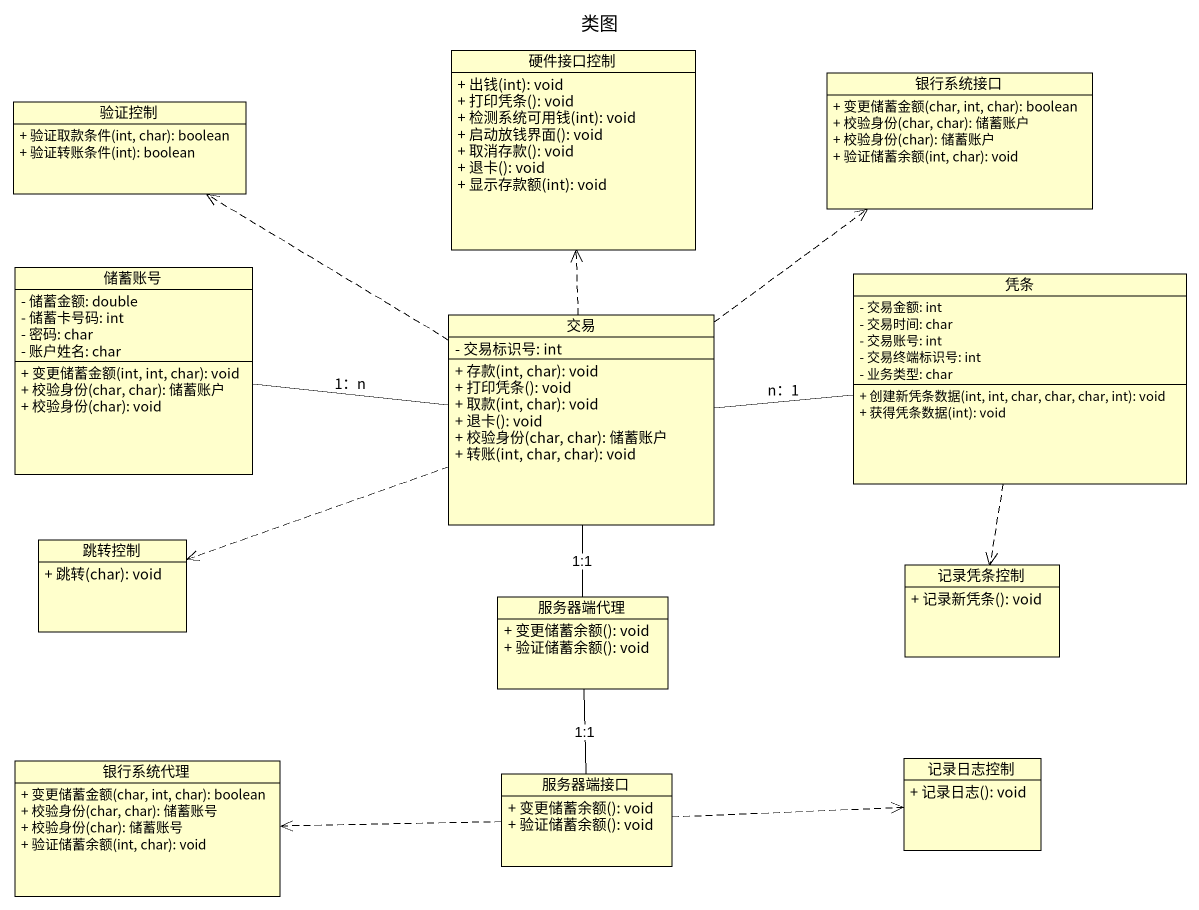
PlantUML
@startuml
title 类图
hide circle
hide empty members
skinparam classAttributeIconSize 0
class 硬件接口控制 {
  + 出钱(int): void
  + 打印凭条(): void
  + 检测系统可用钱(int): void
  + 启动放钱界面(): void
  + 取消存款(): void
  + 退卡(): void
  + 显示存款额(int): void
}
class 银行系统接口 {
  + 变更储蓄金额(char, int, char): boolean
  + 校验身份(char, char): 储蓄账户
  + 校验身份(char): 储蓄账户
  + 验证储蓄余额(int, char): void
}
class 验证控制 {
  + 验证取款条件(int, char): boolean
  + 验证转账条件(int): boolean
}
class 储蓄账号 {
  - 储蓄金额: double
  - 储蓄卡号码: int
  - 密码: char
  - 账户姓名: char
  + 变更储蓄金额(int, int, char): void
  + 校验身份(char, char): 储蓄账户
  + 校验身份(char): void
}
class 凭条 {
  - 交易金额: int
  - 交易时间: char
  - 交易账号: int
  - 交易终端标识号: int
  - 业务类型: char
  + 创建新凭条数据(int, int, char, char, char, int): void
  + 获得凭条数据(int): void
}
class 交易 {
  - 交易标识号: int
  + 存款(int, char): void
  + 打印凭条(): void
  + 取款(int, char): void
  + 退卡(): void
  + 校验身份(char, char): 储蓄账户
  + 转账(int, char, char): void
}
class 跳转控制 {
  + 跳转(char): void
}
class 服务器端代理 {
  + 变更储蓄余额(): void
  + 验证储蓄余额(): void
}
class 记录凭条控制 {
  + 记录新凭条(): void
}
class 银行系统代理 {
  + 变更储蓄金额(char, int, char): boolean
  + 校验身份(char, char): 储蓄账号
  + 校验身份(char): 储蓄账号
  + 验证储蓄余额(int, char): void
}
class 服务器端接口 {
  + 变更储蓄余额(): void
  + 验证储蓄余额(): void
}
class 记录日志控制 {
  + 记录日志(): void
}
凭条 ..> 记录凭条控制
交易 .up.> 硬件接口控制
交易 .up.> 银行系统接口
交易 .up.> 验证控制
交易 -left- 储蓄账号 : 1：n
交易 -right- 凭条 : n：1
交易 .left.> 跳转控制
交易 -- 服务器端代理 : 1:1
服务器端代理 -- 服务器端接口 : 1:1
服务器端接口 .left.> 银行系统代理
服务器端接口 .right.> 记录日志控制
@enduml
